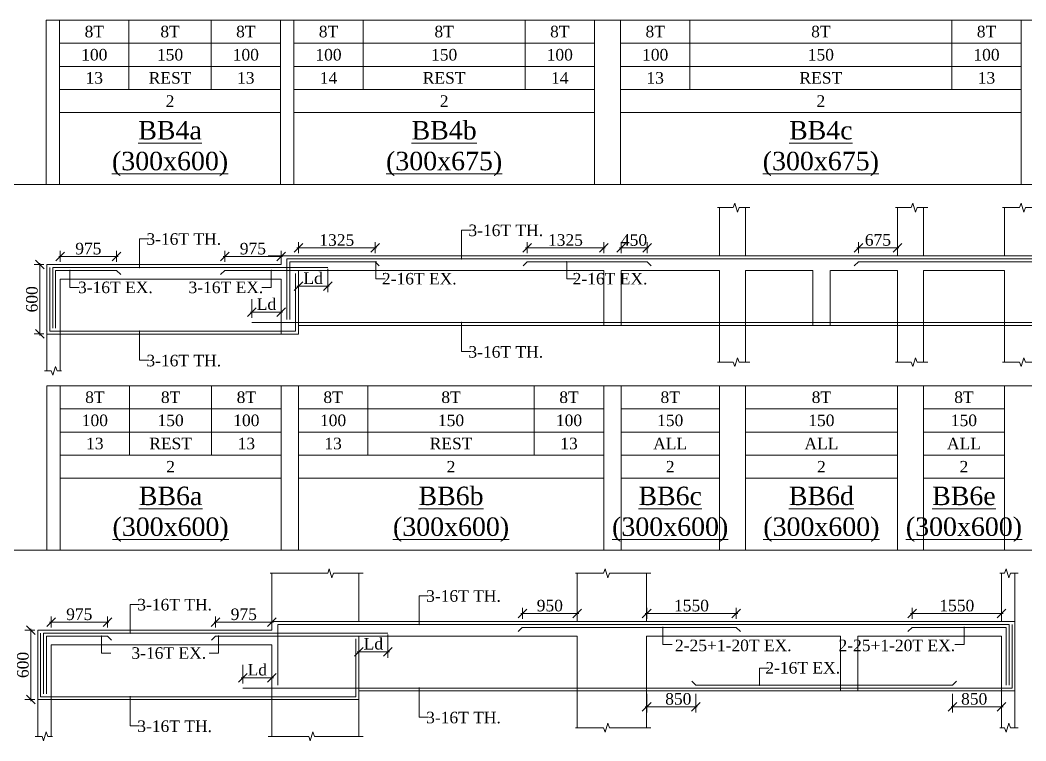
# Model space of a CAD drawing. Header units: inches. Extents: x 11017527 to 11245450, y -2821070 to -2693013.
# Drawn here: x 11085304 to 11102698, y -2715630 to -2703165 of the extents above; entities that cross this region are included whole.
import ezdxf
from ezdxf.enums import TextEntityAlignment as Align

# ---------------------------------------------------------------- set-up
doc = ezdxf.new("R2010")
doc.units = ezdxf.units.IN
doc.header["$LTSCALE"] = 0.5
doc.header["$MEASUREMENT"] = 0
doc.linetypes.add('HIDDEN', pattern=[9.525, 6.35, -3.175])
doc.layers.get('0').update_dxf_attribs({"lineweight": 0})
for name, color, linetype, lineweight in [('S-CUT OUT LINE', 9, 'Continuous', 9), ('S-DIM L.S.', 4, 'Continuous', 9), ('S-L.S.SECTION', 5, 'Continuous', 9), ('S-L.S.SLAB LINE', 8, 'HIDDEN', 5), ('S-L.S.STEEL', 6, 'Continuous', 15), ('S-SECTION MARK', 7, 'Continuous', 0), ('S-SHEET', 251, 'Continuous', 0), ('S-TEXT', 7, 'Continuous', 0), ('S-TEXT L.S. BEAM NO.', 30, 'Continuous', 5), ('S-TEXT. L.S.', 7, 'Continuous', 13)]:
    doc.layers.add(name, color=color, linetype=linetype, lineweight=lineweight)
doc.styles.add('135', font='arial.ttf', dxfattribs={"width": 0.8, "height": 135})
doc.styles.get("Standard").update_dxf_attribs({"font": 'times.ttf'})
doc.styles.add('TEXT', font='times.ttf')
doc.dimstyles.new('75', dxfattribs={"dimtxt": 135, "dimasz": 90, "dimexe": 0.1, "dimexo": 0.03, "dimgap": 0.09, "dimtad": 1, "dimdec": 0, "dimzin": 0, "dimdsep": 46, "dimtxsty": '135', "dimblk": 'ARCHTICK', "dimcen": 0.09, "dimclrd": 256, "dimclre": 256, "dimclrt": 256, "dimadec": 0, "dimazin": 0, "dimtfac": 1, "dimtdec": 0, "dimtofl": 0, "dimtmove": 1, "dimatfit": 3, "dimldrblk": 'DOTSMALL', "dimfxl": 1, "dimtolj": 1, "dimtzin": 0, "dimlwd": -1, "dimlwe": -1, "dimarcsym": 0})
doc.dimstyles.new('SETU_1', dxfattribs={"dimtxt": 200, "dimasz": 150, "dimexe": 100, "dimexo": 50, "dimgap": 35, "dimtad": 1, "dimdec": 0, "dimzin": 0, "dimdsep": 46, "dimtxsty": 'Standard', "dimblk": 'OBLIQUE', "dimcen": 150, "dimdle": 25, "dimclrd": 4, "dimclre": 7, "dimclrt": 256, "dimadec": 0, "dimazin": 0, "dimtfac": 1, "dimtdec": 0, "dimtofl": 0, "dimtmove": 1, "dimatfit": 3, "dimfxl": 1, "dimtolj": 1, "dimtzin": 0, "dimlwd": -1, "dimlwe": 5, "dimarcsym": 1})

# ---------------------------------------------------------------- blocks, each defined once
blk = doc.blocks.new('_Oblique')
at = {"color": 0, "linetype": 'ByBlock', "lineweight": -2}
blk.add_line((-0.5, -0.5), (0.5, 0.5), dxfattribs=at)
blk = doc.blocks.new('*D478')
at = {"layer": 'S-DIM L.S.', "color": 7, "lineweight": 5, "transparency": 16777216}
for p, q in [((11090117, -2707193), (11090117, -2707005)), ((11091442, -2707193), (11091442, -2707005))]:
    blk.add_line(p, q, dxfattribs=at)
at = {"layer": 'S-DIM L.S.', "color": 7, "transparency": 16777216}
blk.add_line((11090092, -2707105), (11091467, -2707105), dxfattribs=at)
at = {"layer": 'S-DIM L.S.', "color": 7, "transparency": 16777216, "xscale": 150, "yscale": 150, "zscale": 150, "rotation": 180}
blk.add_blockref('_Oblique', (11090117, -2707105), dxfattribs=at)
at = {"layer": 'S-DIM L.S.', "color": 7, "transparency": 16777216, "xscale": 150, "yscale": 150, "zscale": 150}
blk.add_blockref('_Oblique', (11091442, -2707105), dxfattribs=at)
at = {"layer": 'S-DIM L.S.', "transparency": 16777216, "insert": (11090780, -2706969), "char_height": 200, "attachment_point": 5, "style": 'TEXT'}
blk.add_mtext('\\A1;1325', dxfattribs=at)
blk = doc.blocks.new('_ArchTick')
at = {"color": 0, "linetype": 'ByBlock', "const_width": 0.15}
blk.add_lwpolyline([(-0.5, -0.5), (0.5, 0.5)], dxfattribs=at)
blk = doc.blocks.new('*D494')
at = {"layer": 'S-DIM L.S.', "color": 7, "transparency": 16777216}
blk.add_line((11085972, -2707255), (11086997, -2707255), dxfattribs=at)
at = {"layer": 'S-DIM L.S.', "color": 7, "lineweight": 5, "transparency": 16777216}
for p, q in [((11085997, -2707343), (11085997, -2707155)), ((11086972, -2707343), (11086972, -2707155))]:
    blk.add_line(p, q, dxfattribs=at)
at = {"layer": 'S-DIM L.S.', "color": 7, "transparency": 16777216, "xscale": 150, "yscale": 150, "zscale": 150, "rotation": 180}
blk.add_blockref('_Oblique', (11085997, -2707255), dxfattribs=at)
at = {"layer": 'S-DIM L.S.', "color": 7, "transparency": 16777216, "xscale": 150, "yscale": 150, "zscale": 150}
blk.add_blockref('_Oblique', (11086972, -2707255), dxfattribs=at)
at = {"layer": 'S-DIM L.S.', "transparency": 16777216, "insert": (11086484, -2707118), "char_height": 200, "attachment_point": 5, "style": 'TEXT'}
blk.add_mtext('\\A1;975', dxfattribs=at)
blk = doc.blocks.new('*D495')
at = {"layer": 'S-DIM L.S.', "color": 7, "transparency": 16777216}
blk.add_line((11089842, -2707255), (11088817, -2707255), dxfattribs=at)
at = {"layer": 'S-DIM L.S.', "color": 7, "lineweight": 5, "transparency": 16777216}
for p, q in [((11088842, -2707343), (11088842, -2707155)), ((11089817, -2707343), (11089817, -2707155))]:
    blk.add_line(p, q, dxfattribs=at)
at = {"layer": 'S-DIM L.S.', "color": 7, "transparency": 16777216, "xscale": 150, "yscale": 150, "zscale": 150, "rotation": 180}
blk.add_blockref('_Oblique', (11088842, -2707255), dxfattribs=at)
at = {"layer": 'S-DIM L.S.', "color": 7, "transparency": 16777216, "xscale": 150, "yscale": 150, "zscale": 150}
blk.add_blockref('_Oblique', (11089817, -2707255), dxfattribs=at)
at = {"layer": 'S-DIM L.S.', "transparency": 16777216, "insert": (11089330, -2707118), "char_height": 200, "attachment_point": 5, "style": 'TEXT'}
blk.add_mtext('\\A1;975', dxfattribs=at)
blk = doc.blocks.new('*D496')
at = {"layer": 'S-DIM L.S.', "color": 7, "lineweight": 5, "transparency": 16777216}
for p, q in [((11085717, -2707393), (11085546, -2707393)), ((11085717, -2708593), (11085546, -2708593))]:
    blk.add_line(p, q, dxfattribs=at)
at = {"layer": 'S-DIM L.S.', "color": 6, "transparency": 16777216}
blk.add_line((11085646, -2708618), (11085646, -2707368), dxfattribs=at)
at = {"layer": 'S-DIM L.S.', "color": 6, "transparency": 16777216, "xscale": 150, "yscale": 150, "zscale": 150}
for p, rotation in [((11085646, -2707393), 90), ((11085646, -2708593), 270)]:
    blk.add_blockref('_Oblique', p, dxfattribs=dict(at, rotation=rotation))
at = {"layer": 'S-DIM L.S.', "transparency": 16777216, "insert": (11085509, -2707993), "char_height": 200, "attachment_point": 5, "rotation": 90, "style": 'TEXT'}
blk.add_mtext('\\A1;600', dxfattribs=at)
blk = doc.blocks.new('*D497')
at = {"layer": 'S-DIM L.S.', "color": 7, "lineweight": 5, "transparency": 16777216}
for p, q in [((11099802, -2707193), (11099802, -2707005)), ((11100477, -2707193), (11100477, -2707005))]:
    blk.add_line(p, q, dxfattribs=at)
at = {"layer": 'S-DIM L.S.', "color": 7, "transparency": 16777216}
blk.add_line((11100502, -2707105), (11099777, -2707105), dxfattribs=at)
at = {"layer": 'S-DIM L.S.', "color": 7, "transparency": 16777216, "xscale": 150, "yscale": 150, "zscale": 150, "rotation": 180}
blk.add_blockref('_Oblique', (11099802, -2707105), dxfattribs=at)
at = {"layer": 'S-DIM L.S.', "color": 7, "transparency": 16777216, "xscale": 150, "yscale": 150, "zscale": 150}
blk.add_blockref('_Oblique', (11100477, -2707105), dxfattribs=at)
at = {"layer": 'S-DIM L.S.', "transparency": 16777216, "insert": (11100140, -2706968), "char_height": 200, "attachment_point": 5, "style": 'TEXT'}
blk.add_mtext('\\A1;675', dxfattribs=at)
blk = doc.blocks.new('*D505')
at = {"layer": 'S-DIM L.S.', "color": 7, "lineweight": 5, "transparency": 16777216}
for p, q in [((11085839, -2713667), (11085839, -2713479)), ((11086814, -2713667), (11086814, -2713479))]:
    blk.add_line(p, q, dxfattribs=at)
at = {"layer": 'S-DIM L.S.', "color": 7, "transparency": 16777216}
blk.add_line((11085814, -2713579), (11086839, -2713579), dxfattribs=at)
at = {"layer": 'S-DIM L.S.', "color": 7, "transparency": 16777216, "xscale": 150, "yscale": 150, "zscale": 150, "rotation": 180}
blk.add_blockref('_Oblique', (11085839, -2713579), dxfattribs=at)
at = {"layer": 'S-DIM L.S.', "color": 7, "transparency": 16777216, "xscale": 150, "yscale": 150, "zscale": 150}
blk.add_blockref('_Oblique', (11086814, -2713579), dxfattribs=at)
at = {"layer": 'S-DIM L.S.', "transparency": 16777216, "insert": (11086327, -2713442), "char_height": 200, "attachment_point": 5, "style": 'TEXT'}
blk.add_mtext('\\A1;975', dxfattribs=at)
blk = doc.blocks.new('*D506')
at = {"layer": 'S-DIM L.S.', "color": 7, "lineweight": 5, "transparency": 16777216}
for p, q in [((11088685, -2713667), (11088685, -2713479)), ((11089660, -2713667), (11089660, -2713479))]:
    blk.add_line(p, q, dxfattribs=at)
at = {"layer": 'S-DIM L.S.', "color": 7, "transparency": 16777216}
blk.add_line((11089685, -2713579), (11088660, -2713579), dxfattribs=at)
at = {"layer": 'S-DIM L.S.', "color": 7, "transparency": 16777216, "xscale": 150, "yscale": 150, "zscale": 150, "rotation": 180}
blk.add_blockref('_Oblique', (11088685, -2713579), dxfattribs=at)
at = {"layer": 'S-DIM L.S.', "color": 7, "transparency": 16777216, "xscale": 150, "yscale": 150, "zscale": 150}
blk.add_blockref('_Oblique', (11089660, -2713579), dxfattribs=at)
at = {"layer": 'S-DIM L.S.', "transparency": 16777216, "insert": (11089172, -2713442), "char_height": 200, "attachment_point": 5, "style": 'TEXT'}
blk.add_mtext('\\A1;975', dxfattribs=at)
blk = doc.blocks.new('*D507')
at = {"layer": 'S-DIM L.S.', "color": 7, "lineweight": 5, "transparency": 16777216}
for p, q in [((11100729, -2713517), (11100729, -2713329)), ((11102279, -2713517), (11102279, -2713329))]:
    blk.add_line(p, q, dxfattribs=at)
at = {"layer": 'S-DIM L.S.', "color": 7, "transparency": 16777216}
blk.add_line((11102304, -2713429), (11100704, -2713429), dxfattribs=at)
at = {"layer": 'S-DIM L.S.', "color": 7, "transparency": 16777216, "xscale": 150, "yscale": 150, "zscale": 150, "rotation": 180}
blk.add_blockref('_Oblique', (11100729, -2713429), dxfattribs=at)
at = {"layer": 'S-DIM L.S.', "color": 7, "transparency": 16777216, "xscale": 150, "yscale": 150, "zscale": 150}
blk.add_blockref('_Oblique', (11102279, -2713429), dxfattribs=at)
at = {"layer": 'S-DIM L.S.', "transparency": 16777216, "insert": (11101504, -2713292), "char_height": 200, "attachment_point": 5, "style": 'TEXT'}
blk.add_mtext('\\A1;1550', dxfattribs=at)
blk = doc.blocks.new('*D508')
at = {"layer": 'S-DIM L.S.', "color": 7, "lineweight": 5, "transparency": 16777216}
for p, q in [((11101429, -2714817), (11101429, -2715142)), ((11102279, -2714817), (11102279, -2715142))]:
    blk.add_line(p, q, dxfattribs=at)
at = {"layer": 'S-DIM L.S.', "color": 7, "transparency": 16777216}
blk.add_line((11102304, -2715042), (11101404, -2715042), dxfattribs=at)
at = {"layer": 'S-DIM L.S.', "color": 7, "transparency": 16777216, "xscale": 150, "yscale": 150, "zscale": 150, "rotation": 180}
blk.add_blockref('_Oblique', (11101429, -2715042), dxfattribs=at)
at = {"layer": 'S-DIM L.S.', "color": 7, "transparency": 16777216, "xscale": 150, "yscale": 150, "zscale": 150}
blk.add_blockref('_Oblique', (11102279, -2715042), dxfattribs=at)
at = {"layer": 'S-DIM L.S.', "transparency": 16777216, "insert": (11101804, -2714905), "char_height": 200, "attachment_point": 5, "style": 'TEXT'}
blk.add_mtext('\\A1;850', dxfattribs=at)
blk = doc.blocks.new('*D509')
at = {"layer": 'S-DIM L.S.', "color": 7, "lineweight": 5, "transparency": 16777216}
for p, q in [((11096140, -2713517), (11096140, -2713329)), ((11097690, -2713517), (11097690, -2713329))]:
    blk.add_line(p, q, dxfattribs=at)
at = {"layer": 'S-DIM L.S.', "color": 7, "transparency": 16777216}
blk.add_line((11096115, -2713429), (11097715, -2713429), dxfattribs=at)
at = {"layer": 'S-DIM L.S.', "color": 7, "transparency": 16777216, "xscale": 150, "yscale": 150, "zscale": 150, "rotation": 180}
blk.add_blockref('_Oblique', (11096140, -2713429), dxfattribs=at)
at = {"layer": 'S-DIM L.S.', "color": 7, "transparency": 16777216, "xscale": 150, "yscale": 150, "zscale": 150}
blk.add_blockref('_Oblique', (11097690, -2713429), dxfattribs=at)
at = {"layer": 'S-DIM L.S.', "transparency": 16777216, "insert": (11096915, -2713292), "char_height": 200, "attachment_point": 5, "style": 'TEXT'}
blk.add_mtext('\\A1;1550', dxfattribs=at)
blk = doc.blocks.new('*D510')
at = {"layer": 'S-DIM L.S.', "color": 7, "lineweight": 5, "transparency": 16777216}
for p, q in [((11096140, -2714817), (11096140, -2715142)), ((11096990, -2714817), (11096990, -2715142))]:
    blk.add_line(p, q, dxfattribs=at)
at = {"layer": 'S-DIM L.S.', "color": 7, "transparency": 16777216}
blk.add_line((11096115, -2715042), (11097015, -2715042), dxfattribs=at)
at = {"layer": 'S-DIM L.S.', "color": 7, "transparency": 16777216, "xscale": 150, "yscale": 150, "zscale": 150, "rotation": 180}
blk.add_blockref('_Oblique', (11096140, -2715042), dxfattribs=at)
at = {"layer": 'S-DIM L.S.', "color": 7, "transparency": 16777216, "xscale": 150, "yscale": 150, "zscale": 150}
blk.add_blockref('_Oblique', (11096990, -2715042), dxfattribs=at)
at = {"layer": 'S-DIM L.S.', "transparency": 16777216, "insert": (11096687, -2714905), "char_height": 200, "attachment_point": 5, "style": 'TEXT'}
blk.add_mtext('\\A1;850', dxfattribs=at)
blk = doc.blocks.new('*D511')
at = {"layer": 'S-DIM L.S.', "color": 7, "lineweight": 5, "transparency": 16777216}
for p, q in [((11093990, -2713517), (11093990, -2713329)), ((11094940, -2713517), (11094940, -2713329))]:
    blk.add_line(p, q, dxfattribs=at)
at = {"layer": 'S-DIM L.S.', "color": 7, "transparency": 16777216}
blk.add_line((11094965, -2713429), (11093965, -2713429), dxfattribs=at)
at = {"layer": 'S-DIM L.S.', "color": 7, "transparency": 16777216, "xscale": 150, "yscale": 150, "zscale": 150, "rotation": 180}
blk.add_blockref('_Oblique', (11093990, -2713429), dxfattribs=at)
at = {"layer": 'S-DIM L.S.', "color": 7, "transparency": 16777216, "xscale": 150, "yscale": 150, "zscale": 150}
blk.add_blockref('_Oblique', (11094940, -2713429), dxfattribs=at)
at = {"layer": 'S-DIM L.S.', "transparency": 16777216, "insert": (11094465, -2713292), "char_height": 200, "attachment_point": 5, "style": 'TEXT'}
blk.add_mtext('\\A1;950', dxfattribs=at)
blk = doc.blocks.new('*D527')
at = {"layer": 'S-DIM L.S.', "color": 6, "transparency": 16777216}
blk.add_line((11085488, -2714942), (11085488, -2713692), dxfattribs=at)
at = {"layer": 'S-DIM L.S.', "color": 7, "lineweight": 5, "transparency": 16777216}
for p, q in [((11085559, -2713717), (11085388, -2713717)), ((11085559, -2714917), (11085388, -2714917))]:
    blk.add_line(p, q, dxfattribs=at)
at = {"layer": 'S-DIM L.S.', "color": 6, "transparency": 16777216, "xscale": 150, "yscale": 150, "zscale": 150}
for p, rotation in [((11085488, -2713717), 90), ((11085488, -2714917), 270)]:
    blk.add_blockref('_Oblique', p, dxfattribs=dict(at, rotation=rotation))
at = {"layer": 'S-DIM L.S.', "transparency": 16777216, "insert": (11085352, -2714317), "char_height": 200, "attachment_point": 5, "rotation": 90, "style": 'TEXT'}
blk.add_mtext('\\A1;600', dxfattribs=at)
blk = doc.blocks.new('*D434')
at = {"layer": 'S-DIM L.S.', "color": 7, "lineweight": 5, "transparency": 16777216}
for p, q in [((11089817, -2707917), (11089817, -2708316)), ((11089311, -2707992), (11089311, -2708316))]:
    blk.add_line(p, q, dxfattribs=at)
at = {"layer": 'S-DIM L.S.', "color": 7, "transparency": 16777216}
blk.add_line((11089286, -2708216), (11089842, -2708216), dxfattribs=at)
at = {"layer": 'S-DIM L.S.', "color": 7, "transparency": 16777216, "xscale": 150, "yscale": 150, "zscale": 150, "rotation": 180}
blk.add_blockref('_Oblique', (11089311, -2708216), dxfattribs=at)
at = {"layer": 'S-DIM L.S.', "color": 7, "transparency": 16777216, "xscale": 150, "yscale": 150, "zscale": 150}
blk.add_blockref('_Oblique', (11089817, -2708216), dxfattribs=at)
at = {"layer": 'S-DIM L.S.', "transparency": 16777216, "insert": (11089564, -2708077), "char_height": 200, "attachment_point": 5, "style": 'TEXT'}
blk.add_mtext('\\A1;Ld', dxfattribs=at)
blk = doc.blocks.new('*D435')
at = {"layer": 'S-DIM L.S.', "color": 7, "lineweight": 5, "transparency": 16777216}
for p, q in [((11090117, -2707543), (11090117, -2707868)), ((11090624, -2707469), (11090624, -2707868))]:
    blk.add_line(p, q, dxfattribs=at)
at = {"layer": 'S-DIM L.S.', "color": 7, "transparency": 16777216}
blk.add_line((11090092, -2707768), (11090649, -2707768), dxfattribs=at)
at = {"layer": 'S-DIM L.S.', "color": 7, "transparency": 16777216, "xscale": 150, "yscale": 150, "zscale": 150, "rotation": 180}
blk.add_blockref('_Oblique', (11090117, -2707768), dxfattribs=at)
at = {"layer": 'S-DIM L.S.', "color": 7, "transparency": 16777216, "xscale": 150, "yscale": 150, "zscale": 150}
blk.add_blockref('_Oblique', (11090624, -2707768), dxfattribs=at)
at = {"layer": 'S-DIM L.S.', "transparency": 16777216, "insert": (11090371, -2707629), "char_height": 200, "attachment_point": 5, "style": 'TEXT'}
blk.add_mtext('\\A1;Ld', dxfattribs=at)
blk = doc.blocks.new('*D438')
at = {"layer": 'S-DIM L.S.', "color": 7, "lineweight": 5, "transparency": 16777216}
for p, q in [((11091160, -2713867), (11091160, -2714192)), ((11091666, -2713793), (11091666, -2714192))]:
    blk.add_line(p, q, dxfattribs=at)
at = {"layer": 'S-DIM L.S.', "color": 7, "transparency": 16777216}
blk.add_line((11091135, -2714092), (11091691, -2714092), dxfattribs=at)
at = {"layer": 'S-DIM L.S.', "color": 7, "transparency": 16777216, "xscale": 150, "yscale": 150, "zscale": 150, "rotation": 180}
blk.add_blockref('_Oblique', (11091160, -2714092), dxfattribs=at)
at = {"layer": 'S-DIM L.S.', "color": 7, "transparency": 16777216, "xscale": 150, "yscale": 150, "zscale": 150}
blk.add_blockref('_Oblique', (11091666, -2714092), dxfattribs=at)
at = {"layer": 'S-DIM L.S.', "transparency": 16777216, "insert": (11091413, -2713952), "char_height": 200, "attachment_point": 5, "style": 'TEXT'}
blk.add_mtext('\\A1;Ld', dxfattribs=at)
blk = doc.blocks.new('*D439')
at = {"layer": 'S-DIM L.S.', "color": 7, "lineweight": 5, "transparency": 16777216}
for p, q in [((11089153, -2714315), (11089153, -2714640)), ((11089660, -2714241), (11089660, -2714640))]:
    blk.add_line(p, q, dxfattribs=at)
at = {"layer": 'S-DIM L.S.', "color": 7, "transparency": 16777216}
blk.add_line((11089128, -2714540), (11089685, -2714540), dxfattribs=at)
at = {"layer": 'S-DIM L.S.', "color": 7, "transparency": 16777216, "xscale": 150, "yscale": 150, "zscale": 150, "rotation": 180}
blk.add_blockref('_Oblique', (11089153, -2714540), dxfattribs=at)
at = {"layer": 'S-DIM L.S.', "color": 7, "transparency": 16777216, "xscale": 150, "yscale": 150, "zscale": 150}
blk.add_blockref('_Oblique', (11089660, -2714540), dxfattribs=at)
at = {"layer": 'S-DIM L.S.', "transparency": 16777216, "insert": (11089406, -2714401), "char_height": 200, "attachment_point": 5, "style": 'TEXT'}
blk.add_mtext('\\A1;Ld', dxfattribs=at)
blk = doc.blocks.new('*D646')
at = {"layer": 'S-DIM L.S.', "color": 7, "lineweight": 5, "transparency": 16777216}
for p, q in [((11094072, -2707193), (11094072, -2707005)), ((11095397, -2707193), (11095397, -2707005))]:
    blk.add_line(p, q, dxfattribs=at)
at = {"layer": 'S-DIM L.S.', "color": 7, "transparency": 16777216}
blk.add_line((11095422, -2707105), (11094047, -2707105), dxfattribs=at)
at = {"layer": 'S-DIM L.S.', "color": 7, "transparency": 16777216, "xscale": 150, "yscale": 150, "zscale": 150, "rotation": 180}
blk.add_blockref('_Oblique', (11094072, -2707105), dxfattribs=at)
at = {"layer": 'S-DIM L.S.', "color": 7, "transparency": 16777216, "xscale": 150, "yscale": 150, "zscale": 150}
blk.add_blockref('_Oblique', (11095397, -2707105), dxfattribs=at)
at = {"layer": 'S-DIM L.S.', "transparency": 16777216, "insert": (11094735, -2706969), "char_height": 200, "attachment_point": 5, "style": 'TEXT'}
blk.add_mtext('\\A1;1325', dxfattribs=at)
blk = doc.blocks.new('*D647')
at = {"layer": 'S-DIM L.S.', "color": 7, "lineweight": 5, "transparency": 16777216}
for p, q in [((11095697, -2707193), (11095697, -2707005)), ((11096147, -2707193), (11096147, -2707005))]:
    blk.add_line(p, q, dxfattribs=at)
at = {"layer": 'S-DIM L.S.', "color": 7, "transparency": 16777216}
blk.add_line((11096172, -2707105), (11095672, -2707105), dxfattribs=at)
at = {"layer": 'S-DIM L.S.', "color": 7, "transparency": 16777216, "xscale": 150, "yscale": 150, "zscale": 150, "rotation": 180}
blk.add_blockref('_Oblique', (11095697, -2707105), dxfattribs=at)
at = {"layer": 'S-DIM L.S.', "color": 7, "transparency": 16777216, "xscale": 150, "yscale": 150, "zscale": 150}
blk.add_blockref('_Oblique', (11096147, -2707105), dxfattribs=at)
at = {"layer": 'S-DIM L.S.', "transparency": 16777216, "insert": (11095922, -2706969), "char_height": 200, "attachment_point": 5, "style": 'TEXT'}
blk.add_mtext('\\A1;450', dxfattribs=at)

msp = doc.modelspace()

# ---------------------------------------------------------------- linework, layer by layer
at = {"layer": 'S-CUT OUT LINE'}
for points, elevation in [([(11097922.335, -2706407.089), (11097738.183, -2706407.089), (11097710.213, -2706483.937), (11097663.536, -2706330.241), (11097635.566, -2706407.089), (11097364.816, -2706407.089)], 0.085), ([(11101002.335, -2706407.089), (11100818.183, -2706407.089), (11100790.213, -2706483.937), (11100743.536, -2706330.241), (11100715.566, -2706407.089), (11100444.816, -2706407.089)], 0.085), ([(11103002.335, -2706407.089), (11102689.639, -2706407.089), (11102661.669, -2706483.937), (11102614.992, -2706330.241), (11102587.022, -2706407.089), (11102294.816, -2706407.089)], 0.08), ([(11097922.335, -2709079.858), (11097738.183, -2709079.858), (11097710.213, -2709003.011), (11097663.536, -2709156.706), (11097635.566, -2709079.858), (11097364.816, -2709079.858)], 0.085), ([(11101002.335, -2709079.858), (11100818.183, -2709079.858), (11100790.213, -2709003.011), (11100743.536, -2709156.706), (11100715.566, -2709079.858), (11100444.816, -2709079.858)], 0.085), ([(11103002.335, -2709079.858), (11102689.639, -2709079.858), (11102661.669, -2709003.011), (11102614.992, -2709156.706), (11102587.022, -2709079.858), (11102294.816, -2709079.858)], 0.08), ([(11086021.52, -2709229.858), (11085942.979, -2709229.858), (11085915.009, -2709153.011), (11085868.332, -2709306.706), (11085840.362, -2709229.858), (11085724.419, -2709229.858)], 0.068), ([(11091234.503, -2712730.836), (11090725.715, -2712730.836), (11090697.744, -2712807.683), (11090651.067, -2712653.988), (11090623.097, -2712730.836), (11089626.984, -2712730.822)], 0.093), ([(11096214.503, -2712730.836), (11095497.495, -2712730.836), (11095469.524, -2712807.684), (11095422.847, -2712653.989), (11095394.877, -2712730.836), (11094906.984, -2712730.836)], 0.076), ([(11102564.836, -2712730.836), (11102431.371, -2712730.836), (11102403.4, -2712807.683), (11102356.723, -2712653.988), (11102328.753, -2712730.836), (11102246.98, -2712730.726)], 0.093), ([(11096214.503, -2715403.606), (11095497.495, -2715403.606), (11095469.524, -2715326.758), (11095422.847, -2715480.453), (11095394.877, -2715403.606), (11094906.984, -2715403.606)], 0.076), ([(11102564.836, -2715403.605), (11102431.371, -2715403.605), (11102403.4, -2715326.757), (11102356.723, -2715480.453), (11102328.753, -2715403.605), (11102246.98, -2715403.495)], 0.093), ([(11085863.688, -2715553.605), (11085785.148, -2715553.605), (11085757.177, -2715476.757), (11085710.501, -2715630.453), (11085682.53, -2715553.605), (11085566.588, -2715553.605)], 0.081), ([(11091234.503, -2715553.605), (11090397.229, -2715553.605), (11090369.259, -2715476.757), (11090322.582, -2715630.453), (11090294.612, -2715553.605), (11089596.517, -2715553.605)], 0.081)]:
    msp.add_lwpolyline(points, dxfattribs=dict(at, elevation=elevation))
at = {"layer": 'S-L.S.SECTION', "color": 1}
for p, q in [((11097397.335, -2707243.474, 0.056), (11097397.335, -2706407.089, 0.056)), ((11097847.335, -2706407.089, 0.08), (11097847.335, -2707243.474, 0.08)), ((11100477.335, -2707243.474, 0.056), (11100477.335, -2706407.089, 0.056)), ((11100927.335, -2706407.089, 0.08), (11100927.335, -2707243.474, 0.08)), ((11102327.335, -2707243.474, 0.058), (11102327.335, -2706407.089, 0.058)), ((11097397.335, -2708443.474, 0.056), (11097397.335, -2709079.858, 0.056)), ((11097847.335, -2708443.474, 0.08), (11097847.335, -2709079.858, 0.08)), ((11100477.335, -2708443.474, 0.056), (11100477.335, -2709079.858, 0.056)), ((11100927.335, -2708443.474, 0.08), (11100927.335, -2709079.858, 0.08)), ((11102327.335, -2708443.474, 0.058), (11102327.335, -2709079.858, 0.058)), ((11085766.998, -2708593.378, 0.046), (11085766.998, -2709229.81, 0.034)), ((11085996.998, -2708593.426, 0.08), (11085996.998, -2709229.858, 0.068)), ((11089659.503, -2713567.207, 0.082), (11089659.503, -2712730.822, 0.082)), ((11091159.503, -2712730.836, 0.107), (11091159.503, -2713567.22, 0.107)), ((11094939.503, -2713567.221, 0.07), (11094939.503, -2712730.836, 0.07)), ((11096139.503, -2712730.836, 0.085), (11096139.503, -2713567.221, 0.085)), ((11102279.503, -2712730.726, 0.09), (11102279.503, -2713567.111, 0.09)), ((11102509.503, -2713567.22, 0.09), (11102509.503, -2712730.836, 0.09)), ((11085609.166, -2714917.124, 0.059), (11085609.166, -2715553.557, 0.047)), ((11085839.166, -2714917.172, 0.093), (11085839.166, -2715553.605, 0.081)), ((11089659.503, -2714917.172, 0.064), (11089659.503, -2715553.605, 0.052)), ((11091159.503, -2714917.172, 0.107), (11091159.503, -2715553.605, 0.095)), ((11094939.503, -2714767.221, 0.07), (11094939.503, -2715403.606, 0.07)), ((11096139.503, -2714767.221, 0.085), (11096139.503, -2715403.606, 0.085)), ((11102279.503, -2714767.111, 0.09), (11102279.503, -2715403.495, 0.09)), ((11102509.503, -2714767.22, 0.09), (11102509.503, -2715403.605, 0.09))]:
    msp.add_line(p, q, dxfattribs=at)
at = {"layer": 'S-L.S.SECTION', "color": 5}
for p, q in [((11108507.335, -2707243.474, 0.003), (11089592.335, -2707243.474, 0.019)), ((11089817.335, -2707393.47, 0.063), (11089817.335, -2707243.474, 0.063)), ((11089817.335, -2707393.47, 0.045), (11085766.998, -2707393.426, 0.034)), ((11085766.998, -2708593.378, 0.046), (11085766.998, -2707393.426, 0.034)), ((11108207.331, -2708443.474, 0.047), (11090117.335, -2708443.474, 0.063)), ((11090117.335, -2708593.426, 0.08), (11090117.335, -2708443.474, 0.078)), ((11090117.335, -2708593.426, 0.058), (11085766.998, -2708593.378, 0.046)), ((11102509.503, -2713567.22, 0.074), (11089659.503, -2713567.207, 0.085)), ((11089659.503, -2713717.207, 0.065), (11089659.503, -2713567.207, 0.065)), ((11102509.503, -2714767.22, 0.09), (11102509.503, -2713567.22, 0.09)), ((11089659.503, -2713717.207, 0.066), (11085609.166, -2713717.172, 0.047)), ((11085609.166, -2714917.124, 0.059), (11085609.166, -2713717.172, 0.047)), ((11091159.503, -2714917.172, 0.085), (11085609.166, -2714917.124, 0.059)), ((11091159.503, -2714917.172, 0.102), (11091159.503, -2714767.208, 0.1)), ((11102509.503, -2714767.22, 0.074), (11091159.503, -2714767.208, 0.083))]:
    msp.add_line(p, q, dxfattribs=at)
at = {"layer": 'S-L.S.SLAB LINE', "linetype": 'HIDDEN', "ltscale": 0.8}
for p, q in [((11095397.335, -2707493.475, 0.066), (11090117.335, -2707493.475, 0.08)), ((11090117.335, -2707493.475, 0.063), (11090117.335, -2708443.474, 0.063)), ((11095397.335, -2708443.474, 0.063), (11095397.335, -2707493.475, 0.063)), ((11097397.335, -2707493.475, 0.061), (11095697.335, -2707493.475, 0.066)), ((11095697.335, -2708443.474, 0.063), (11095697.335, -2707493.475, 0.063)), ((11097397.335, -2708443.474, 0.056), (11097397.335, -2707493.475, 0.056)), ((11099012.335, -2707493.475, 0.057), (11097847.335, -2707493.475, 0.06)), ((11097847.335, -2707493.475, 0.063), (11097847.335, -2708443.474, 0.063)), ((11099012.335, -2708443.474, 0.063), (11099012.335, -2707493.475, 0.063)), ((11100477.335, -2707493.475, 0.053), (11099312.335, -2707493.475, 0.056)), ((11099312.335, -2708443.474, 0.063), (11099312.335, -2707493.475, 0.063)), ((11100477.335, -2708443.474, 0.056), (11100477.335, -2707493.475, 0.056)), ((11102327.335, -2707493.475, 0.049), (11100927.335, -2707493.475, 0.052)), ((11100927.335, -2707493.475, 0.063), (11100927.335, -2708443.474, 0.063)), ((11102327.335, -2708443.474, 0.058), (11102327.335, -2707493.475, 0.058)), ((11089817.335, -2707643.475, 0.055), (11085996.998, -2707643.43, 0.069)), ((11085996.998, -2707643.43, 0.054), (11085996.998, -2708593.378, 0.063)), ((11089817.335, -2708593.422, 0.051), (11089817.335, -2707643.475, 0.042)), ((11094939.503, -2713817.221, 0.083), (11091159.503, -2713817.221, 0.094)), ((11091159.503, -2713817.221, 0.09), (11091159.503, -2714767.22, 0.09)), ((11094939.503, -2714767.221, 0.07), (11094939.503, -2713817.221, 0.07)), ((11099489.503, -2713817.221, 0.069), (11096139.503, -2713817.221, 0.079)), ((11096139.503, -2713817.221, 0.068), (11096139.503, -2714767.221, 0.068)), ((11099489.503, -2714767.217, 0.09), (11099489.503, -2713817.221, 0.09)), ((11102279.499, -2713817.221, 0.061), (11099789.503, -2713817.221, 0.068)), ((11099789.503, -2714767.217, 0.09), (11099789.503, -2713817.221, 0.09)), ((11102279.499, -2714767.111, 0.09), (11102279.499, -2713817.221, 0.09)), ((11089659.503, -2713967.221, 0.068), (11085839.166, -2713967.176, 0.081)), ((11085839.166, -2713967.176, 0.067), (11085839.166, -2714917.124, 0.076)), ((11089659.503, -2714917.172, 0.064), (11089659.503, -2713967.221, 0.055))]:
    msp.add_line(p, q, dxfattribs=at)
at = {"layer": 'S-L.S.STEEL', "color": 1}
for p, q in [((11085816.998, -2708543.378, 0.046), (11085816.998, -2707443.426, 0.034)), ((11090623.718, -2707443.481, 0.048), (11085866.998, -2707443.426, 0.034)), ((11085866.998, -2708493.378, 0.046), (11085866.998, -2707443.426, 0.034)), ((11108407.335, -2707293.474, 0.047), (11089917.335, -2707293.474, 0.063)), ((11089917.335, -2708343.474, 0.063), (11089917.335, -2707293.474, 0.063)), ((11090067.335, -2708543.426, 0.075), (11090067.335, -2707545.416, 0.063)), ((11108457.335, -2708393.474, 0.047), (11089310.952, -2708393.474, 0.064)), ((11090067.335, -2708543.426, 0.058), (11085816.998, -2708543.378, 0.046)), ((11102409.503, -2713617.22, 0.074), (11089759.503, -2713617.207, 0.085)), ((11089759.503, -2714667.207, 0.065), (11089759.503, -2713617.207, 0.065)), ((11102409.503, -2714667.22, 0.09), (11102409.503, -2713617.22, 0.09)), ((11102459.503, -2714717.22, 0.09), (11102459.503, -2713617.22, 0.09)), ((11085659.166, -2714867.124, 0.059), (11085659.166, -2713767.172, 0.047)), ((11091665.886, -2713767.226, 0.076), (11085709.166, -2713767.172, 0.047)), ((11085709.166, -2714817.124, 0.059), (11085709.166, -2713767.172, 0.047)), ((11091109.503, -2714867.172, 0.102), (11091109.503, -2713867.957, 0.09)), ((11102459.503, -2714717.22, 0.074), (11089153.12, -2714717.206, 0.085)), ((11091109.503, -2714867.172, 0.085), (11085659.166, -2714867.124, 0.059))]:
    msp.add_line(p, q, dxfattribs=at)
at = {"layer": 'S-L.S.STEEL'}
for p, q in [((11089967.335, -2708343.474, 0.063), (11089967.335, -2707343.474, 0.063)), ((11089967.335, -2707343.474, 0.063), (11091442.335, -2707343.474, 0.05)), ((11091442.335, -2707343.474, 0.063), (11091513.343, -2707414.482, 0.063)), ((11094072.335, -2707343.474, 0.056), (11094001.326, -2707414.482, 0.056)), ((11094072.335, -2707343.474, 0.058), (11096147.335, -2707343.474, 0.019)), ((11096147.335, -2707343.474, 0.019), (11096218.343, -2707414.482, 0.019)), ((11099802.335, -2707343.474, 0.025), (11099731.326, -2707414.482, 0.025)), ((11104252.335, -2707343.474, 0.058), (11099802.335, -2707343.474, -0.003)), ((11085916.998, -2707493.426, 0.034), (11086971.998, -2707493.417, 0.038)), ((11085916.998, -2708493.378, 0.046), (11085916.998, -2707493.426, 0.034)), ((11086971.998, -2707493.417, 0.051), (11087043.007, -2707564.425, 0.051)), ((11088842.335, -2707493.485, 0.038), (11088771.326, -2707564.494, 0.038)), ((11088842.335, -2707493.485, 0.039), (11090623.718, -2707493.467, 0.024)), ((11093989.503, -2713667.221, 0.07), (11093918.494, -2713738.23, 0.07)), ((11097689.503, -2713667.221, 0.084), (11093989.503, -2713667.221, 0.02)), ((11097689.503, -2713667.221, 0.098), (11097760.512, -2713738.23, 0.098)), ((11100729.499, -2713667.111, 0.103), (11100658.49, -2713738.119, 0.103)), ((11100729.499, -2713667.111, 0.09), (11102359.503, -2713667.22, 0.073)), ((11102359.503, -2714667.22, 0.09), (11102359.503, -2713667.22, 0.09)), ((11085759.166, -2713817.172, 0.047), (11086814.166, -2713817.163, 0.051)), ((11085759.166, -2714817.124, 0.059), (11085759.166, -2713817.172, 0.047)), ((11086814.166, -2713817.163, 0.064), (11086885.175, -2713888.172, 0.064)), ((11088684.503, -2713817.232, 0.05), (11088613.494, -2713888.24, 0.05)), ((11088684.503, -2713817.232, 0.052), (11091665.886, -2713817.217, 0.058)), ((11096989.503, -2714667.221, 0.092), (11096918.494, -2714596.212, 0.092)), ((11096989.503, -2714667.221, 0.068), (11101429.499, -2714667.111, 0.072)), ((11101429.499, -2714667.111, 0.09), (11101500.508, -2714596.102, 0.09))]:
    msp.add_line(p, q, dxfattribs=at)
at = {"layer": 'S-SHEET'}
for p, q in [((11090037.333, -2703164.713, 0.027), (11085756.996, -2703164.665, 0.02)), ((11085756.996, -2703164.665, 0.003), (11085756.996, -2706010.452, 0.003)), ((11085986.996, -2703164.665, 0.02), (11085986.996, -2706010.452, 0.02)), ((11087186.996, -2703164.665, 0.02), (11087186.996, -2704364.68, 0.02)), ((11088607.333, -2703164.713, 0.008), (11088607.333, -2704364.698, 0.008)), ((11089807.333, -2703164.713, 0.008), (11089807.333, -2706010.5, 0.008)), ((11108497.333, -2703164.713, 0.008), (11089807.333, -2703164.713, 0.025)), ((11089807.333, -2703164.713, 0.008), (11089807.333, -2706010.5, 0.008)), ((11090037.333, -2703164.713, 0.015), (11090037.333, -2706010.5, 0.015)), ((11090037.333, -2703164.713, 0.003), (11090037.333, -2706010.5, 0.003)), ((11091237.333, -2703164.713, 0.003), (11091237.333, -2704364.713, 0.003)), ((11094037.333, -2703164.713, 0.008), (11094037.333, -2704364.713, 0.008)), ((11095237.333, -2703164.713, -0.004), (11095237.333, -2706010.5, -0.004)), ((11095237.333, -2703164.713, 0.008), (11095237.333, -2706010.5, 0.008)), ((11095687.333, -2703164.713, 0.008), (11095687.333, -2706010.5, 0.008)), ((11096887.333, -2703164.713, 0.008), (11096887.333, -2704364.713, 0.008)), ((11101417.333, -2703164.713, 0.008), (11101417.333, -2704364.713, 0.008)), ((11102617.333, -2703164.713, 0.008), (11102617.333, -2706010.5, 0.008)), ((11089807.333, -2703564.713, 0.018), (11085986.996, -2703564.665, 0.02)), ((11095237.333, -2703564.713, 0.006), (11090037.333, -2703564.713, 0.004)), ((11102617.333, -2703564.713, 0.025), (11095687.333, -2703564.713, 0.019)), ((11089807.333, -2703964.713, 0.018), (11085986.996, -2703964.665, 0.02)), ((11095237.333, -2703964.713, 0.006), (11090037.333, -2703964.713, 0.004)), ((11102617.333, -2703964.713, 0.025), (11095687.333, -2703964.713, 0.019)), ((11089807.333, -2704364.713, 0.018), (11085986.996, -2704364.665, 0.02)), ((11095237.333, -2704364.713, 0.006), (11090037.333, -2704364.713, 0.004)), ((11102617.333, -2704364.713, 0.025), (11095687.333, -2704364.713, 0.019)), ((11089807.333, -2704764.713, 0.018), (11085986.996, -2704764.665, 0.02)), ((11095237.333, -2704764.713, 0.006), (11090037.333, -2704764.713, 0.004)), ((11102617.333, -2704764.713, 0.025), (11095687.333, -2704764.713, 0.019)), ((11057421.852, -2706010.44, -0.001), (11115101.842, -2706010.44, -0.001)), ((11090037.333, -2706010.5, 0.027), (11085756.996, -2706010.452, 0.02)), ((11108497.333, -2706010.5, 0.008), (11089807.333, -2706010.5, 0.025)), ((11090116.781, -2709488.474, 0.046), (11085766.445, -2709488.426, 0.034)), ((11085766.445, -2709488.426, 0.017), (11085766.445, -2712334.213, 0.017)), ((11085996.445, -2709488.426, 0.034), (11085996.445, -2712334.213, 0.034)), ((11087196.445, -2709488.426, 0.034), (11087196.445, -2710688.441, 0.034)), ((11088616.781, -2709488.474, 0.022), (11088616.781, -2710688.459, 0.022)), ((11108506.781, -2709488.474, 0.046), (11089816.781, -2709488.474, 0.063)), ((11089816.781, -2709488.474, 0.046), (11089816.781, -2712334.261, 0.046)), ((11089816.781, -2709488.474, 0.022), (11089816.781, -2712334.261, 0.022)), ((11090116.781, -2709488.474, 0.046), (11090116.781, -2712334.261, 0.046)), ((11090116.781, -2709488.474, 0.034), (11090116.781, -2712334.261, 0.034)), ((11091316.781, -2709488.471, 0.062), (11091316.781, -2710688.486, 0.062)), ((11094196.781, -2709488.471, 0.062), (11094196.781, -2710688.486, 0.062)), ((11095396.781, -2712334.261, 0.039), (11095396.781, -2709488.474, 0.039)), ((11095696.781, -2712334.261, 0.039), (11095696.781, -2709488.474, 0.039)), ((11097396.781, -2709488.474, 0.039), (11097396.781, -2712334.261, 0.039)), ((11097396.781, -2709488.474, 0.051), (11097396.781, -2712334.261, 0.051)), ((11097846.781, -2709488.474, 0.046), (11097846.781, -2712334.261, 0.046)), ((11100476.781, -2709488.474, 0.039), (11100476.781, -2712334.261, 0.039)), ((11100476.781, -2709488.474, 0.051), (11100476.781, -2712334.261, 0.051)), ((11100926.781, -2709488.474, 0.046), (11100926.781, -2712334.261, 0.046)), ((11102326.781, -2709488.474, 0.041), (11102326.781, -2712334.261, 0.041)), ((11089816.781, -2709888.474, 0.032), (11085996.445, -2709888.426, 0.034)), ((11095396.781, -2709888.474, 0.048), (11090116.781, -2709888.474, 0.046)), ((11097396.781, -2709888.474, 0.048), (11095696.781, -2709888.474, 0.048)), ((11100476.781, -2709888.474, 0.057), (11097846.781, -2709888.474, 0.056)), ((11102326.781, -2709888.474, 0.057), (11100926.781, -2709888.474, 0.057)), ((11089816.781, -2710288.474, 0.032), (11085996.445, -2710288.426, 0.034)), ((11095396.781, -2710288.474, 0.048), (11090116.781, -2710288.474, 0.046)), ((11097396.781, -2710288.474, 0.048), (11095696.781, -2710288.474, 0.048)), ((11100476.781, -2710288.474, 0.057), (11097846.781, -2710288.474, 0.056)), ((11102326.781, -2710288.474, 0.057), (11100926.781, -2710288.474, 0.057)), ((11089816.781, -2710688.474, 0.032), (11085996.445, -2710688.426, 0.034)), ((11095396.781, -2710688.474, 0.048), (11090116.781, -2710688.474, 0.046)), ((11097396.781, -2710688.474, 0.048), (11095696.781, -2710688.474, 0.048)), ((11100476.781, -2710688.474, 0.057), (11097846.781, -2710688.474, 0.056)), ((11102326.781, -2710688.474, 0.057), (11100926.781, -2710688.474, 0.057)), ((11089816.781, -2711088.474, 0.032), (11085996.445, -2711088.426, 0.034)), ((11095396.781, -2711088.474, 0.048), (11090116.781, -2711088.474, 0.046)), ((11097396.781, -2711088.474, 0.048), (11095696.781, -2711088.474, 0.048)), ((11100476.781, -2711088.474, 0.057), (11097846.781, -2711088.474, 0.056)), ((11102326.781, -2711088.474, 0.057), (11100926.781, -2711088.474, 0.057)), ((11057421.852, -2712334.2), (11115101.842, -2712334.2)), ((11090116.781, -2712334.261, 0.046), (11085766.445, -2712334.213, 0.034)), ((11108506.781, -2712334.261, 0.046), (11089816.781, -2712334.261, 0.063))]:
    msp.add_line(p, q, dxfattribs=at)

# ---------------------------------------------------------------- texts
at = {"layer": 'S-TEXT', "char_height": 200, "attachment_point": 5, "style": 'TEXT'}
for s, insert, width in [('8T', (11086586.996, -2703364.674, 0.02), 1200), ('8T', (11087897.333, -2703364.698, 0.018), 1420.00002), ('8T', (11089207.333, -2703364.722, 0.008), 1200), ('8T', (11090637.333, -2703364.713, 0.011), 1200), ('8T', (11092637.333, -2703364.698, 0.022), 2800), ('8T', (11094637.333, -2703364.713, 0.016), 1200), ('8T', (11096287.333, -2703364.713, 0.016), 1200), ('8T', (11099152.333, -2703364.698, 0.02), 4530), ('8T', (11102017.333, -2703364.713, 0.016), 1200), ('\\pxt9.000002;100', (11086586.996, -2703764.674, 0.021), 1200), ('\\pxt9.000002;150', (11087897.333, -2703764.69, 0.023), 1420.00002), ('\\pxt9.000002;100', (11089207.333, -2703764.722, 0.009), 1200), ('\\pt2025;100', (11090637.333, -2703764.713, 0.004), 1200), ('\\pxt9.000002;150', (11092637.333, -2703764.683, 0.011), 2800), ('\\pt2025;100', (11094637.333, -2703764.713, 0.009), 1200), ('\\pt2025;100', (11096287.333, -2703764.713, 0.009), 1200), ('\\pxt9.000002;150', (11099152.333, -2703764.683, 0.011), 4530), ('\\pt2025;100', (11102017.333, -2703764.713, 0.009), 1200), ('13', (11086586.996, -2704164.674, 0.021), 1200), ('REST', (11087897.333, -2704164.69, 0.024), 1420.00002), ('13', (11089207.333, -2704164.722, 0.009), 1200), ('14', (11090637.333, -2704164.713, 0.003), 1200), ('REST', (11092637.333, -2704164.683, 0.011), 2800), ('14', (11094637.333, -2704164.713, 0.008), 1200), ('13', (11096287.333, -2704164.713, 0.008), 1200), ('REST', (11099152.333, -2704164.683, 0.011), 4530), ('13', (11102017.333, -2704164.713, 0.008), 1200), ('2', (11087897.165, -2704564.674, 0.021), 3820.33685), ('2', (11092637.333, -2704564.698, 0.008), 5200), ('2', (11099152.333, -2704564.698, 0.017), 6930), ('8T', (11086596.445, -2709688.435, 0.034), 1200), ('8T', (11087906.781, -2709688.459, 0.032), 1420.00002), ('8T', (11089216.781, -2709688.483, 0.022), 1200), ('8T', (11090716.781, -2709688.48, 0.062), 1200), ('8T', (11092756.781, -2709688.458, 0.062), 2879.99999), ('8T', (11094796.781, -2709688.48, 0.062), 1200), ('8T', (11096546.781, -2709688.459, 0.049), 1700), ('8T', (11099161.781, -2709688.459, 0.061), 2630), ('8T', (11101626.781, -2709688.459, 0.061), 1400), ('\\pxt9.000002;100', (11086596.445, -2710088.435, 0.035), 1200), ('\\pxt9.000002;150', (11087906.781, -2710088.451, 0.037), 1420.00002), ('\\pxt9.000002;100', (11089216.781, -2710088.483, 0.023), 1200), ('\\pxt9.000002;100', (11090716.781, -2710088.48, 0.063), 1200), ('\\pxt9.000002;150', (11092756.781, -2710088.459, 0.053), 2879.99999), ('\\pxt9.000002;100', (11094796.781, -2710088.48, 0.063), 1200), ('\\pxt9.000002;150', (11096546.781, -2710088.459, 0.051), 1700), ('\\pxt9.000002;150', (11099161.781, -2710088.459, 0.053), 2630), ('\\pxt9.000002;150', (11101626.781, -2710088.459, 0.055), 1400), ('13', (11086596.445, -2710488.435, 0.035), 1200), ('REST', (11087906.781, -2710488.451, 0.037), 1420.00002), ('13', (11089216.781, -2710488.483, 0.023), 1200), ('13', (11090716.781, -2710488.48, 0.063), 1200), ('REST', (11092756.781, -2710488.444, 0.059), 2879.99999), ('13', (11094796.781, -2710488.48, 0.063), 1200), ('ALL', (11096546.781, -2710488.459, 0.051), 1700), ('ALL', (11099161.781, -2710488.459, 0.053), 2630), ('ALL', (11101626.781, -2710488.459, 0.055), 1400), ('2', (11087906.613, -2710888.435, 0.034), 3820.33685), ('2', (11092756.781, -2710888.459, 0.047), 5280), ('2', (11096546.781, -2710888.459, 0.043), 1700), ('2', (11099161.781, -2710888.459, 0.05), 2630), ('2', (11101626.781, -2710888.459, 0.049), 1400)]:
    msp.add_mtext(s, dxfattribs=dict(at, insert=insert, width=width))
at = {"layer": 'S-TEXT L.S. BEAM NO.', "linetype": 'ByBlock', "char_height": 319.2745, "attachment_point": 5, "style": 'TEXT'}
for s, insert, width in [('{\\LBB4a\\P(300x600)}', (11087897.165, -2705387.568, 0.016), 3820.33685), ('{\\LBB4b\\P(300x675)}', (11092637.333, -2705387.592, 0.01), 5200), ('{\\LBB4c\\P(300x675)}', (11099152.333, -2705387.592, 0.014), 6930), ('{\\LBB6a\\P(300x600)}', (11087906.613, -2711711.328, 0.03), 3820.33685), ('{\\LBB6b\\P(300x600)}', (11092756.781, -2711711.352, 0.039), 5280), ('{\\LBB6c\\P(300x600)}', (11096546.781, -2711711.352, 0.05), 1700), ('{\\LBB6d\\P(300x600)}', (11099161.781, -2711711.352, 0.05), 2630), ('{\\LBB6e\\P(300x600)}', (11101626.781, -2711711.352, 0.053), 1400)]:
    msp.add_mtext(s, dxfattribs=dict(at, insert=insert, width=width))
at = {"layer": 'S-TEXT. L.S.', "style": 'TEXT'}
for s, p in [('3-16T TH.', (11093703.254, -2706900.279, 0.04)), ('3-16T TH.', (11088134.1, -2707050.279, 0.049)), ('2-16T EX.', (11092207.694, -2707736.893, 0.036)), ('2-16T EX.', (11095506.426, -2707736.893, 0.036)), ('3-16T EX.', (11086951.666, -2707886.893, 0.045)), ('3-16T EX.', (11088862.667, -2707886.893, 0.045)), ('3-16T TH.', (11093703.254, -2709002.956, 0.04)), ('3-16T TH.', (11088134.1, -2709152.908, 0.061)), ('3-16T TH.', (11087976.268, -2713374.026, 0.062)), ('3-16T TH.', (11092972.004, -2713224.026, 0.047)), ('3-16T EX.', (11087875.006, -2714210.639, 0.073)), ('2-16T EX.', (11098838.957, -2714466.361, 0.047)), ('3-16T TH.', (11087976.268, -2715476.654, 0.074)), ('3-16T TH.', (11092972.004, -2715326.702, 0.047))]:
    msp.add_text(s, height=200, dxfattribs=at).set_placement(p, align=Align.CENTER)
for p in [(11096629.919, -2714079.14, 0.043), (11099457.919, -2714079.14, 0.043)]:
    msp.add_text('2-25+1-20T EX.', height=200, dxfattribs=at).set_placement(p)

# ---------------------------------------------------------------- dimensions: what is measured, and where the dimension line sits
at = {"layer": 'S-DIM L.S.'}
for base, p1, p2, picture, middle in [((11091442.335, -2707105.322, 0.063), (11090117.335, -2707243.474, 0.063), (11091442.335, -2707243.474, 0.063), '*D478', (11090779.835, -2706968.592, 0.063)), ((11086971.998, -2707255.274, 0.051), (11085996.998, -2707393.426, 0.051), (11086971.998, -2707393.417, 0.051), '*D494', (11086484.498, -2707118.255, 0.051)), ((11097689.503, -2713429.069, 0.119), (11096139.503, -2713567.221, 0.102), (11097689.503, -2713567.221, 0.098), '*D509', (11096914.503, -2713292.339, 0.119)), ((11086814.166, -2713579.021, 0.064), (11085839.166, -2713717.172, 0.064), (11086814.166, -2713717.163, 0.064), '*D505', (11086326.666, -2713442.002, 0.064))]:
    dim = msp.add_linear_dim(base=base, p1=p1, p2=p2, dimstyle='SETU_1', override={"dimtxsty": 'TEXT', "dimblk": 'Oblique', "dimclrd": 7, "dimarcsym": 1}, dxfattribs=at)
    dim.commit()
    dim.dimension.update_dxf_attribs({"geometry": picture, "text_midpoint": middle})
for base, p1, p2, picture, middle in [((11094072.335, -2707105.322, 0.063), (11095397.335, -2707243.474, 0.063), (11094072.335, -2707243.474, 0.063), '*D646', (11094734.835, -2706968.592, 0.063)), ((11099802.335, -2707105.322, 0.063), (11100477.335, -2707243.474, 0.063), (11099802.335, -2707243.474, 0.025), '*D497', (11100139.835, -2706968.303, 0.063)), ((11088842.335, -2707255.334, 0.039), (11089817.335, -2707393.474, 0.039), (11088842.335, -2707393.485, 0.038), '*D495', (11089329.835, -2707118.315, 0.039)), ((11093989.503, -2713429.069, 0.07), (11094939.503, -2713567.221, 0.07), (11093989.503, -2713567.221, 0.07), '*D511', (11094464.503, -2713292.051, 0.07)), ((11100729.499, -2713428.959, 0.107), (11102279.499, -2713567.111, 0.107), (11100729.499, -2713567.111, 0.103), '*D507', (11101504.499, -2713292.229, 0.107)), ((11088684.503, -2713579.08, 0.052), (11089659.503, -2713717.22, 0.052), (11088684.503, -2713717.232, 0.05), '*D506', (11089172.003, -2713442.061, 0.052))]:
    dim = msp.add_linear_dim(base=base, p1=p1, p2=p2, angle=180, dimstyle='SETU_1', override={"dimtxsty": 'TEXT', "dimblk": 'Oblique', "dimclrd": 7, "dimarcsym": 1}, dxfattribs=at)
    dim.commit()
    dim.dimension.update_dxf_attribs({"geometry": picture, "text_midpoint": middle})
for base, p1, p2, picture, middle in [((11095697.335, -2707105.322, 0.019), (11096147.335, -2707243.474, 0.019), (11095697.335, -2707243.474, -0.006), '*D647', (11095922.335, -2707105.322, 0.019)), ((11101429.499, -2715041.847, 0.107), (11102279.499, -2714767.111, 0.107), (11101429.499, -2714767.111, 0.09), '*D508', (11101804.499, -2715041.847, 0.107))]:
    dim = msp.add_linear_dim(base=base, p1=p1, p2=p2, angle=180, dimstyle='SETU_1', override={"dimtxsty": 'TEXT', "dimblk": 'Oblique', "dimclrd": 7, "dimarcsym": 1}, dxfattribs=at)
    dim.commit()
    dim.dimension.update_dxf_attribs({"geometry": picture, "text_midpoint": middle, "dimtype": 160})
at = {"layer": 'S-DIM L.S.', "color": 7}
for base, p1, p2, picture, middle in [((11085646.084, -2707393.426, 0.034), (11085766.998, -2708593.378, 0.046), (11085766.998, -2707393.426, 0.034), '*D496', (11085509.354, -2707993.402, 0.034)), ((11085488.252, -2713717.172, 0.047), (11085609.166, -2714917.172, 0.047), (11085609.166, -2713717.172, 0.047), '*D527', (11085351.522, -2714317.172, 0.047))]:
    dim = msp.add_linear_dim(base=base, p1=p1, p2=p2, angle=90, dimstyle='SETU_1', override={"dimlfac": 0.5, "dimtxsty": 'TEXT', "dimclrd": 6, "dimarcsym": 1}, dxfattribs=at)
    dim.commit()
    dim.dimension.update_dxf_attribs({"geometry": picture, "text_midpoint": middle})
at = {"layer": 'S-DIM L.S.'}
for base, p1, p2, picture, middle in [((11090623.718, -2707768.212, 0.094), (11090117.335, -2707493.475, 0.094), (11090623.718, -2707418.88, 0.101), '*D435', (11090370.526, -2707768.212, 0.094)), ((11089817.335, -2708216.451, 0.08), (11089310.952, -2707941.715, 0.08), (11089817.335, -2707867.12, 0.087), '*D434', (11089564.143, -2708216.451, 0.08)), ((11091665.886, -2714091.971, 0.05), (11091159.503, -2713817.234, 0.05), (11091665.886, -2713742.64, 0.057), '*D438', (11091412.695, -2714091.971, 0.05)), ((11089659.503, -2714540.163, 0.044), (11089153.12, -2714265.426, 0.043), (11089659.503, -2714190.832, 0.051), '*D439', (11089406.312, -2714540.163, 0.044))]:
    dim = msp.add_linear_dim(base=base, p1=p1, p2=p2, text='Ld', dimstyle='SETU_1', override={"dimtxsty": 'TEXT', "dimclrd": 7}, dxfattribs=at)
    dim.commit()
    dim.dimension.update_dxf_attribs({"geometry": picture, "text_midpoint": middle, "dimtype": 160})
dim = msp.add_linear_dim(base=(11096989.503, -2715041.958, 0.119), p1=(11096139.503, -2714767.221, 0.102), p2=(11096989.503, -2714767.221, 0.092), dimstyle='SETU_1', override={"dimtxsty": 'TEXT', "dimblk": 'Oblique', "dimclrd": 7, "dimarcsym": 1}, dxfattribs=at)
dim.commit()
dim.dimension.update_dxf_attribs({"geometry": '*D510', "text_midpoint": (11096687.195, -2715041.958, 0.119), "dimtype": 160})

# ---------------------------------------------------------------- leaders
at = {"layer": 'S-SECTION MARK'}
for points in [[(11092935.778, -2707293.474, 0.037), (11092935.778, -2706795.485, 0.037), (11093097.279, -2706795.485, 0.037)], [(11087366.624, -2707443.474, 0.046), (11087366.624, -2706945.485, 0.046), (11087528.124, -2706945.485, 0.046)], [(11091458.35, -2707343.504, 0.065), (11091458.35, -2707640.779, 0.065), (11091619.85, -2707640.779, 0.065)], [(11094757.082, -2707343.504, 0.065), (11094757.082, -2707640.779, 0.065), (11094918.583, -2707640.779, 0.065)], [(11086165.848, -2707493.504, 0.074), (11086165.848, -2707790.779, 0.074), (11086327.349, -2707790.779, 0.074)], [(11089648.485, -2707493.504, 0.074), (11089648.485, -2707790.779, 0.074), (11089486.984, -2707790.779, 0.074)], [(11092935.778, -2708393.474, 0.037), (11092935.778, -2708898.162, 0.037), (11093097.279, -2708898.162, 0.037)], [(11087366.624, -2708543.426, 0.046), (11087366.624, -2709048.113, 0.046), (11087528.124, -2709048.113, 0.046)], [(11092204.528, -2713617.22, 0.044), (11092204.528, -2713119.231, 0.044), (11092366.028, -2713119.231, 0.044)], [(11087208.792, -2713767.22, 0.059), (11087208.792, -2713269.231, 0.059), (11087370.293, -2713269.231, 0.059)], [(11096418.075, -2713667.251, 0.073), (11096418.075, -2713964.526, 0.073), (11096579.575, -2713964.526, 0.073)], [(11101632.432, -2713667.141, 0.073), (11101632.432, -2713964.416, 0.073), (11101470.931, -2713964.416, 0.073)], [(11086709.073, -2713817.25, 0.102), (11086709.073, -2714114.526, 0.102), (11086870.574, -2714114.526, 0.102)], [(11088737.034, -2713817.25, 0.087), (11088737.034, -2714114.526, 0.087), (11088575.533, -2714114.526, 0.087)], [(11098089.613, -2714667.22, 0.044), (11098089.613, -2714369.945, 0.044), (11098251.113, -2714369.945, 0.044)], [(11092204.528, -2714717.22, 0.044), (11092204.528, -2715221.908, 0.044), (11092366.028, -2715221.908, 0.044)], [(11087208.792, -2714867.172, 0.059), (11087208.792, -2715371.86, 0.059), (11087370.293, -2715371.86, 0.059)]]:
    msp.add_leader(points, dimstyle='75', override={"dimasz": 100, "dimclrd": 7}, dxfattribs=at)

doc.saveas('drawing.dxf')
